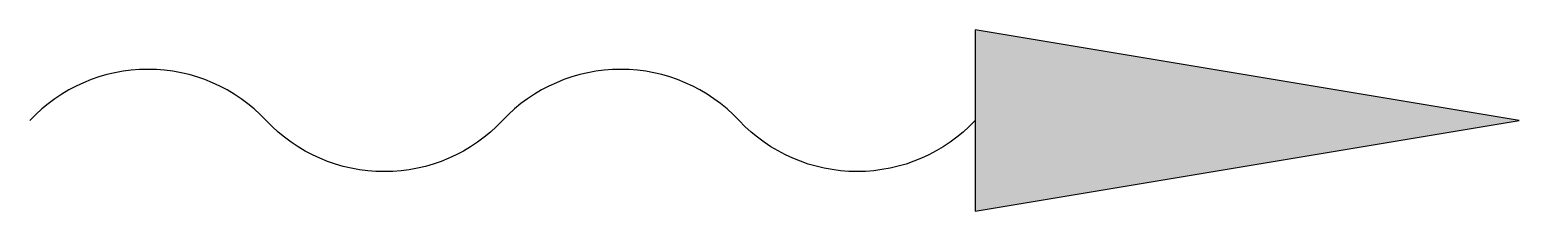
# Model space of a CAD drawing. Extents: x -5 to 5, y -0.6 to 0.6.
import ezdxf

# ---------------------------------------------------------------- set-up
doc = ezdxf.new("R2010")
doc.units = 0
doc.header["$LTSCALE"] = 0.01
doc.header["$MEASUREMENT"] = 0
doc.layers.get('0').update_dxf_attribs({"lineweight": 20})

msp = doc.modelspace()

# ---------------------------------------------------------------- hatches: boundary and pattern name
at = {"linetype": 'ByBlock', "lineweight": -2}
h = msp.add_hatch(color=0, dxfattribs=at)
h.dxf.hatch_style = 1
h.paths.add_polyline_path([(1.347, 0.609), (1.347, -0.609), (5, 0)])

# ---------------------------------------------------------------- linework, layer by layer
at = {"color": 0, "linetype": 'ByBlock', "lineweight": -2, "flags": 128}
msp.add_lwpolyline([(5, 0), (1.347, 0.609), (1.347, -0.609)], close=True, dxfattribs=at)
msp.add_lwpolyline([(1.347, 0, -0.43251), (-0.238, 0, 0.43245), (-1.826, 0, -0.43245), (-3.413, 0, 0.43245), (-5, 0)], format="xyb", dxfattribs=at)

doc.saveas('drawing.dxf')
